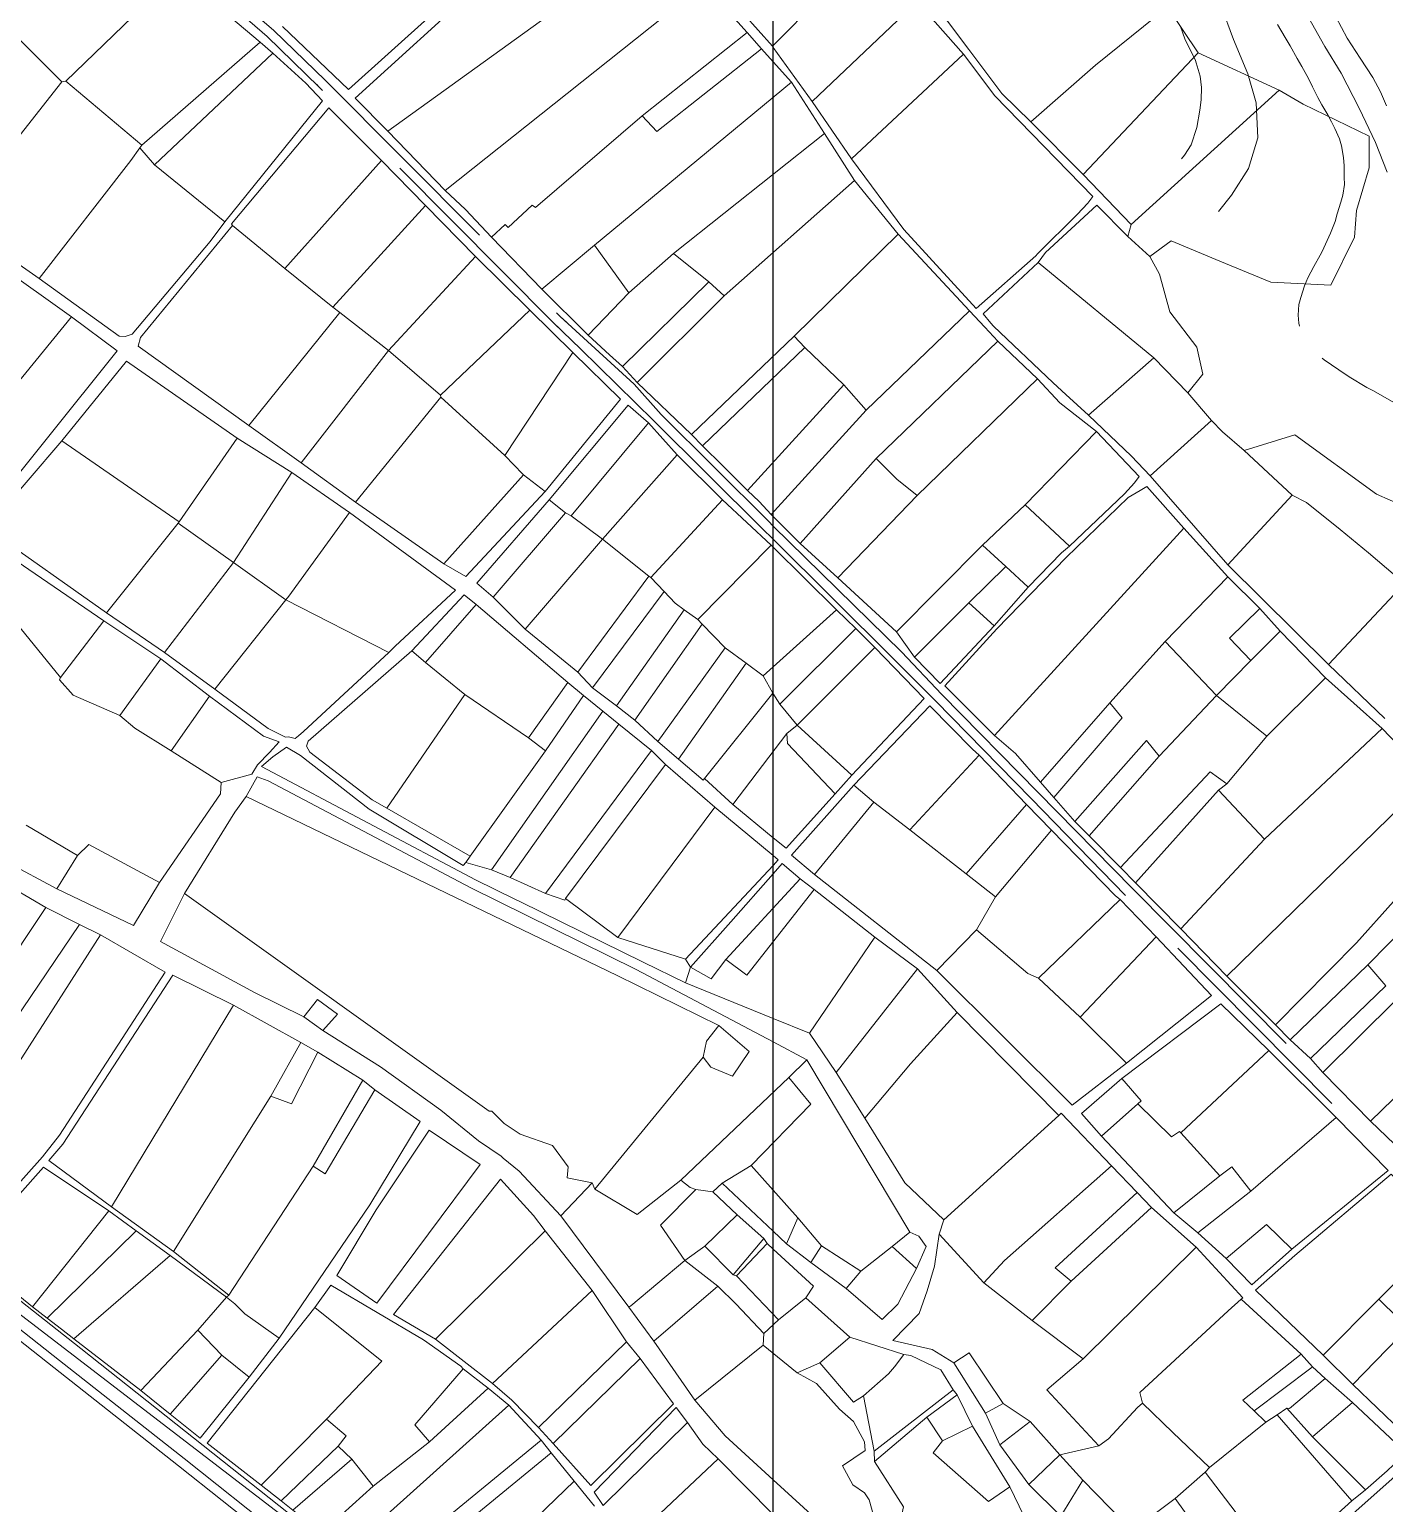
# Model space of a CAD drawing. Header units: metres. Extents: x 548946 to 557077, y 1838800 to 1845419.
# Drawn here: x 551714 to 552235, y 1840288 to 1840854 of the extents above; entities that cross this region are included whole.
import ezdxf

# ---------------------------------------------------------------- set-up
doc = ezdxf.new("R2010")
doc.units = ezdxf.units.M
doc.header["$LTSCALE"] = 28
doc.linetypes.add('MEDIUM_DASHED', pattern=[4.5, 3, -1.5])
for name, color, linetype, lineweight in [('1', 7, 'Continuous', 13), ('10', 7, 'Continuous', 13), ('2', 7, 'Continuous', 13), ('22', 7, 'Continuous', 13), ('30', 7, 'Continuous', 13), ('46', 7, 'Continuous', 13), ('60', 7, 'Continuous', 25)]:
    doc.layers.add(name, color=color, linetype=linetype, lineweight=lineweight)

msp = doc.modelspace()

# ---------------------------------------------------------------- linework, layer by layer
at = {"layer": '1'}
for points in [[(552171.96, 1840862.57), (552176.74, 1840849.89), (552182.22, 1840836.64), (552185.41, 1840825.46), (552186.12, 1840812.07), (552182.51, 1840800.27), (552176, 1840790.09), (552171, 1840783.84)], [(552156.75, 1840804.07), (552157.86, 1840805.44), (552160.43, 1840809.44), (552162.59, 1840816.07), (552163.76, 1840822.66), (552164.26, 1840826.63), (552164.43, 1840831.4), (552163.89, 1840835.78), (552162.41, 1840840.89), (552162.13, 1840841.72), (552158.03, 1840850.11), (552156.42, 1840854.81)], [(552193.6, 1840855.65), (552196.54, 1840850.61), (552198.49, 1840847.38), (552201.22, 1840842.52), (552202.95, 1840839.46), (552205.55, 1840834.86), (552207.01, 1840831.67), (552209.15, 1840827.6), (552210.57, 1840824.79), (552212.99, 1840820.85), (552214.37, 1840818.22), (552215.66, 1840815.68), (552217.4, 1840811.75), (552218.13, 1840808.95), (552218.98, 1840804.53), (552219.27, 1840801.38), (552219.25, 1840796.94), (552219.31, 1840794.15), (552218.67, 1840790.03), (552217.94, 1840787.33), (552216.56, 1840782.92), (552215.78, 1840779.93), (552214.02, 1840775.46), (552212.73, 1840772.7), (552210.76, 1840768.4), (552209.98, 1840766.96), (552207.52, 1840762.7), (552205.27, 1840758.27), (552204, 1840755.31), (552202.54, 1840750.79), (552201.82, 1840748.1), (552201.56, 1840744.02), (552201.75, 1840740.96), (552202.08, 1840739.72)], [(552216.04, 1840858.52), (552220.33, 1840850.3), (552225.33, 1840842.69), (552230.19, 1840835.2), (552233.1, 1840829.69), (552235.46, 1840824.36)], [(552210.72, 1840727.46), (552211.51, 1840726.84), (552217.1, 1840723.01), (552221.19, 1840720.34), (552227.97, 1840716.27), (552230.25, 1840715.01), (552237.62, 1840710.82), (552242.71, 1840707.89), (552249.4, 1840703.71), (552255.05, 1840700.17), (552258.5, 1840698), (552262.94, 1840694.89), (552266.14, 1840692.39), (552271.27, 1840688.41), (552275.2, 1840685.52), (552281.23, 1840680.49), (552285.27, 1840676.66), (552291.61, 1840670.7), (552296.36, 1840666.66), (552301.46, 1840662.86), (552306.56, 1840659.06)]]:
    msp.add_lwpolyline(points, dxfattribs=at)
at = {"layer": '10'}
for p, q in [((551999.7, 1840847.23), (552038.46, 1840886.29)), ((551728.44, 1840833.88), (551771.43, 1840875.38)), ((551771.43, 1840875.38), (551803.09, 1840848.84)), ((551852.09, 1840814.64), (551933.62, 1840873.45)), ((551973.33, 1840871), (551989.97, 1840852.55)), ((551999.7, 1840847.23), (551978.88, 1840870.59)), ((552014.92, 1840826), (552055.27, 1840864.32)), ((552073.02, 1840844.25), (552055.27, 1840864.32)), ((552063.14, 1840862.03), (552075.08, 1840846.03)), ((552151.42, 1840862.19), (552163.18, 1840844.69)), ((551726.87, 1840833.61), (551709.26, 1840851.21)), ((551757.59, 1840809.21), (551803.09, 1840848.84)), ((551807.9, 1840844.62), (551803.09, 1840848.84)), ((551949.7, 1840820.57), (551989.97, 1840852.55)), ((551989.97, 1840852.55), (551995.54, 1840846.28)), ((551762.46, 1840801.7), (551807.9, 1840844.62)), ((552000, 1840841.3), (551995.54, 1840846.28)), ((552000, 1840846.81), (551999.7, 1840847.23)), ((552014.92, 1840826), (552000, 1840846.81)), ((552030.11, 1840804.01), (552073.02, 1840844.25)), ((552118.95, 1840798.05), (552163.18, 1840844.69)), ((552007.04, 1840833.45), (552000, 1840841.3)), ((551685.38, 1840780.84), (551726.87, 1840833.61)), ((551726.87, 1840833.61), (551728.44, 1840833.88)), ((551728.44, 1840833.88), (551757.59, 1840809.21)), ((551931.35, 1840770.81), (552007.04, 1840833.45)), ((552014.92, 1840826), (552030.11, 1840804.01)), ((551849.66, 1840803.37), (551829.45, 1840823.56)), ((552118.95, 1840798.05), (552098.95, 1840818.21)), ((551756.86, 1840808.21), (551757.59, 1840809.21)), ((551961.66, 1840767.6), (552019.75, 1840813.79)), ((551762.46, 1840801.7), (551756.86, 1840808.21)), ((551812.5, 1840761.96), (551849.66, 1840803.37)), ((551762.46, 1840801.7), (551789.42, 1840779.88)), ((552031.19, 1840795.72), (551981.17, 1840751.37)), ((552048.04, 1840775.04), (552031.19, 1840795.72)), ((551830.92, 1840747.1), (551866.55, 1840786.08)), ((551718.14, 1840758.07), (551685.38, 1840780.84)), ((551812.5, 1840761.96), (551792.36, 1840778.39)), ((552008, 1840735.92), (552048.04, 1840775.04)), ((552136.09, 1840774.15), (552137.41, 1840778.77)), ((551730.66, 1840743.3), (551695.06, 1840768.67)), ((551911.14, 1840753.99), (551891.84, 1840773.96)), ((552136.09, 1840774.15), (552144.62, 1840766.52)), ((551852.36, 1840730.42), (551885.69, 1840766.45)), ((551944.61, 1840752.62), (551961.66, 1840767.6)), ((551975.28, 1840756.75), (551961.66, 1840767.6)), ((552101.69, 1840764.18), (552146.12, 1840727.56)), ((551830.92, 1840747.1), (551812.5, 1840761.96)), ((551928.93, 1840736.35), (551911.14, 1840753.99)), ((551928.93, 1840736.35), (551944.61, 1840752.62)), ((551942.08, 1840724.24), (551975.28, 1840756.75)), ((551975.28, 1840756.75), (551981.17, 1840751.37)), ((551833.6, 1840745.01), (551830.92, 1840747.1)), ((551947.75, 1840718.19), (551981.17, 1840751.37)), ((551730.66, 1840743.3), (551709.14, 1840717)), ((551798.63, 1840701.62), (551833.6, 1840745.01)), ((551852.36, 1840730.42), (551833.6, 1840745.01)), ((551872.3, 1840713.28), (551906.5, 1840745.89)), ((551923.11, 1840729.62), (551906.5, 1840745.89)), ((552075.34, 1840745.71), (552081.31, 1840739.33)), ((551968.62, 1840698.11), (552008, 1840735.92)), ((552081.31, 1840739.33), (552086.24, 1840734.06)), ((551852.36, 1840730.42), (551818.74, 1840687.31)), ((551872.3, 1840713.28), (551852.36, 1840730.42)), ((551923.11, 1840729.62), (551896.99, 1840690.1)), ((551972.85, 1840693.81), (552012.18, 1840731.54)), ((552039.59, 1840688.89), (552086.24, 1840734.06)), ((552086.24, 1840734.06), (552101.49, 1840719.6)), ((551942.08, 1840724.24), (551947.75, 1840718.19)), ((552121.07, 1840705.53), (552146.12, 1840727.56)), ((552146.12, 1840727.56), (552159.16, 1840714.12)), ((551947.75, 1840718.19), (551968.62, 1840698.11)), ((552101.49, 1840719.6), (552055.21, 1840674.81)), ((551872.44, 1840712.52), (551839.57, 1840672.13)), ((551872.44, 1840712.52), (551872.3, 1840713.28)), ((551896.99, 1840690.1), (551872.44, 1840712.52)), ((551990.18, 1840676.67), (552027.15, 1840717.18)), ((552168.31, 1840703.49), (552159.16, 1840714.12)), ((551999.28, 1840667.44), (552035.63, 1840707.5)), ((551798.63, 1840701.62), (551818.74, 1840687.31)), ((552144.78, 1840682.32), (552168.31, 1840703.49)), ((551771.87, 1840664.7), (551726.92, 1840695.8)), ((551794.2, 1840696.82), (551771.87, 1840664.7)), ((551815.24, 1840683.63), (551794.2, 1840696.82)), ((551968.62, 1840698.11), (551972.85, 1840693.81)), ((552124.17, 1840699.28), (552096.72, 1840671.15)), ((551963.15, 1840690.4), (551934.52, 1840658.02)), ((551980.51, 1840673.08), (551963.15, 1840690.4)), ((552199.25, 1840674.91), (552180.85, 1840692.05)), ((551818.74, 1840687.31), (551839.57, 1840672.13)), ((551977.92, 1840688.8), (551990.18, 1840676.67)), ((552010.3, 1840656.32), (552039.59, 1840688.89)), ((551815.24, 1840683.63), (551792.82, 1840649.05)), ((551837.35, 1840668.25), (551815.24, 1840683.63)), ((551873.57, 1840648.55), (551904.08, 1840682.7)), ((551904.08, 1840682.7), (551912.49, 1840676.34)), ((552174.5, 1840648.18), (552144.78, 1840682.32)), ((551920.2, 1840668.05), (551913.98, 1840673.1)), ((551980.51, 1840673.08), (551953, 1840643.25)), ((552024.81, 1840643.16), (552055.21, 1840674.81)), ((552174.5, 1840648.18), (552199.25, 1840674.91)), ((551839.57, 1840672.13), (551873.57, 1840648.55)), ((551922.4, 1840666.93), (551934.52, 1840658.02)), ((551999.28, 1840667.44), (552000, 1840666.71)), ((552080.41, 1840655.65), (552096.72, 1840671.15)), ((552096.72, 1840671.15), (552113.74, 1840655.24)), ((551771.51, 1840664.11), (551744.04, 1840629.71)), ((552000, 1840666.71), (552010.3, 1840656.32)), ((552085, 1840582.59), (552157.69, 1840662.25)), ((552174.54, 1840643.49), (552157.69, 1840662.25)), ((551743.04, 1840626.58), (551697, 1840658.13)), ((551904.82, 1840623.43), (551934.52, 1840658.02)), ((551952.22, 1840643.75), (551934.52, 1840658.02)), ((552000, 1840654.85), (551999.19, 1840655.65)), ((552010.3, 1840656.32), (552024.81, 1840643.16)), ((552047.33, 1840622.42), (552080.41, 1840655.65)), ((551766.25, 1840614.48), (551792.82, 1840649.05)), ((551792.82, 1840649.05), (551812.94, 1840634.66)), ((552097.9, 1840639.49), (552089.35, 1840647.53)), ((552213.14, 1840609.92), (552174.5, 1840648.18)), ((551924.95, 1840606.91), (551952.22, 1840643.75)), ((551952.22, 1840643.75), (551953, 1840643.25)), ((551953, 1840643.25), (551958.09, 1840637.86)), ((552024.81, 1840643.16), (552047.33, 1840622.42)), ((552084.78, 1840624.74), (552097.9, 1840639.49)), ((552174.54, 1840643.49), (552150.51, 1840618.65)), ((552186.83, 1840631.4), (552174.54, 1840643.49)), ((552213.14, 1840609.92), (552242.4, 1840641.01)), ((551785.63, 1840600.38), (551812.94, 1840634.66)), ((551852.42, 1840614.53), (551812.94, 1840634.66)), ((551866.45, 1840610.63), (551886, 1840632.89)), ((551921.17, 1840602.97), (551886, 1840632.89)), ((551892.48, 1840635.7), (551904.82, 1840623.43)), ((551930.62, 1840600.84), (551958.09, 1840637.86)), ((552054.2, 1840612.62), (552075.12, 1840633.49)), ((552084.78, 1840624.74), (552075.12, 1840633.49)), ((551939.89, 1840593.93), (551965.85, 1840630.87)), ((551965.85, 1840630.87), (551971.07, 1840627.11)), ((552024.31, 1840630.9), (552031.75, 1840623.72)), ((552194.69, 1840622.6), (552186.83, 1840631.4)), ((551743.04, 1840626.58), (551726.39, 1840604.9)), ((551764.85, 1840612.06), (551743.04, 1840626.58)), ((551924.95, 1840606.91), (551904.82, 1840623.43)), ((551946.85, 1840588.44), (551972.78, 1840625.34)), ((551972.78, 1840625.34), (551971.07, 1840627.11)), ((551981.51, 1840616.3), (551972.78, 1840625.34)), ((552002.6, 1840594.59), (552031.75, 1840623.72)), ((552031.75, 1840623.72), (552039.04, 1840616.44)), ((552047.33, 1840622.42), (552054.2, 1840612.62)), ((552183.36, 1840611.44), (552194.69, 1840622.6)), ((552212.02, 1840604.78), (552194.69, 1840622.6)), ((551955.71, 1840580.33), (551981.51, 1840616.3)), ((551989.58, 1840610.4), (551981.51, 1840616.3)), ((552039.04, 1840616.44), (552009.23, 1840586.6)), ((551764.85, 1840612.06), (551749.12, 1840590.33)), ((551764.85, 1840612.06), (551783.52, 1840597.74)), ((551866.45, 1840610.63), (551861.3, 1840615.08)), ((551881.6, 1840598.29), (551866.45, 1840610.63)), ((551963.59, 1840573.45), (551989.58, 1840610.4)), ((551989.58, 1840610.4), (551996.18, 1840605.57)), ((552183.36, 1840611.44), (552170.15, 1840597.96)), ((551726.39, 1840604.9), (551725.96, 1840603.94)), ((551930.62, 1840600.84), (551924.95, 1840606.91)), ((551996.18, 1840605.57), (551999.8, 1840598.85)), ((552212.02, 1840604.78), (552189.49, 1840582.32)), ((552233.76, 1840585.25), (552212.02, 1840604.78)), ((552234.82, 1840589.1), (552213.14, 1840609.92)), ((551939.89, 1840593.93), (551930.62, 1840600.84)), ((551783.52, 1840597.74), (551768.85, 1840576.68)), ((551881.6, 1840598.29), (551851.68, 1840554.65)), ((551906.02, 1840581.65), (551881.6, 1840598.29)), ((551939.89, 1840593.93), (551946.85, 1840588.44)), ((551999.8, 1840598.85), (551973.65, 1840566.06)), ((552002.6, 1840594.59), (551999.8, 1840598.85)), ((552009.23, 1840586.6), (552002.6, 1840594.59)), ((552102.68, 1840564.66), (552129.25, 1840595.1)), ((552148.14, 1840574.66), (552170.15, 1840597.96)), ((552170.15, 1840597.96), (552189.49, 1840582.32)), ((551955.71, 1840580.33), (551946.85, 1840588.44)), ((552005.24, 1840583.33), (551984.53, 1840556.17)), ((552009.23, 1840586.6), (552005.24, 1840583.33)), ((552009.23, 1840586.6), (552030.21, 1840567.4)), ((552174.2, 1840564.1), (552189.49, 1840582.32)), ((552188.68, 1840542.81), (552233.76, 1840585.25)), ((551768.85, 1840576.68), (551788.01, 1840564.56)), ((551912.6, 1840576.73), (551883.61, 1840536.25)), ((551912.6, 1840576.73), (551906.02, 1840581.65)), ((551963.59, 1840573.45), (551955.71, 1840580.33)), ((551958.64, 1840571.49), (551920.29, 1840520.01)), ((551977.64, 1840555.1), (551958.64, 1840571.49)), ((551973.06, 1840565.39), (551963.59, 1840573.45)), ((552079.1, 1840575.04), (552052.43, 1840546.39)), ((552097.22, 1840556.09), (552079.1, 1840575.04)), ((552121.37, 1840544.02), (552148.14, 1840574.66)), ((551797.66, 1840559.19), (551801.87, 1840566.78)), ((551973.06, 1840565.39), (551973.65, 1840566.06)), ((551973.65, 1840566.06), (551984.53, 1840556.17)), ((552023.76, 1840560.14), (552030.21, 1840567.4)), ((552174.14, 1840490.19), (552252.05, 1840566.22)), ((552038.62, 1840557), (552030.98, 1840563.49)), ((552102.68, 1840564.66), (552107.73, 1840558.82)), ((552139.14, 1840526.01), (552170.98, 1840561.63)), ((552170.98, 1840561.63), (552174.2, 1840564.1)), ((552188.68, 1840542.81), (552170.98, 1840561.63)), ((551883.61, 1840536.25), (551851.68, 1840554.65)), ((551977.64, 1840555.1), (551940.34, 1840505.09)), ((552000, 1840536.47), (551977.64, 1840555.1)), ((551984.53, 1840556.17), (552000, 1840543.37)), ((552038.62, 1840557), (552015.8, 1840529.18)), ((552052.43, 1840546.39), (552038.62, 1840557)), ((552074.08, 1840529.45), (552097.22, 1840556.09)), ((552106.82, 1840546.19), (552097.22, 1840556.09)), ((552107.73, 1840558.82), (552115.74, 1840549.57)), ((551732.92, 1840536.47), (551713.25, 1840548.21)), ((552115.74, 1840549.57), (552121.37, 1840544.02)), ((552074.08, 1840529.45), (552052.43, 1840546.39)), ((552106.82, 1840546.19), (552085.3, 1840520.66)), ((552121.37, 1840544.02), (552133.32, 1840531.87)), ((552156.56, 1840508.4), (552188.68, 1840542.81)), ((551725.02, 1840523.71), (551705.9, 1840534.01)), ((551725.02, 1840523.71), (551732.92, 1840536.47)), ((551883.61, 1840536.25), (551881.96, 1840533.83)), ((551966.27, 1840496.67), (552000, 1840532.74)), ((552133.32, 1840531.87), (552139.14, 1840526.01)), ((551700.65, 1840528.29), (551720.78, 1840516.61)), ((551981.76, 1840496.6), (552010.37, 1840527.59)), ((552000, 1840529.5), (551983.75, 1840511.12)), ((552010.37, 1840527.59), (552015.73, 1840523.43)), ((552062.88, 1840492.34), (552015.8, 1840529.18)), ((552074.08, 1840529.45), (552085.3, 1840520.66)), ((552139.14, 1840526.01), (552156.56, 1840508.4)), ((551920.29, 1840520.01), (551940.34, 1840505.09)), ((552039.07, 1840505.14), (552015.73, 1840523.43)), ((552078.06, 1840507.94), (552085.3, 1840520.66)), ((552101.82, 1840489.38), (552133.15, 1840519.65)), ((552147.09, 1840505.26), (552133.15, 1840519.65)), ((551693.18, 1840475.2), (551720.78, 1840516.61)), ((551720.78, 1840516.61), (551733.7, 1840510.02)), ((551662.97, 1840405.61), (551733.7, 1840510.02)), ((551733.7, 1840510.02), (551741.72, 1840506.09)), ((551983.75, 1840511.12), (551968.3, 1840493.65)), ((552156.56, 1840508.4), (552174.14, 1840490.19)), ((551672.45, 1840397.88), (551741.72, 1840506.09)), ((551966.27, 1840496.67), (551940.34, 1840505.09)), ((552039.07, 1840505.14), (552013.92, 1840468.3)), ((552055.44, 1840493.02), (552039.07, 1840505.14)), ((552078.06, 1840507.94), (552062.88, 1840492.34)), ((552147.09, 1840505.26), (552117.86, 1840474.4)), ((551966.27, 1840496.67), (551968.3, 1840493.65)), ((551968.3, 1840493.65), (551966.37, 1840487.67)), ((552055.44, 1840493.02), (552024.21, 1840453.2)), ((552198.46, 1840465.78), (552228.29, 1840494.53)), ((552000, 1840473.97), (551966.37, 1840487.67)), ((552101.82, 1840489.38), (552117.86, 1840474.4)), ((552174.14, 1840490.19), (552192.88, 1840471.47)), ((552206.32, 1840458.56), (552235.22, 1840486.52)), ((552211.06, 1840453.24), (552239.04, 1840480.95)), ((551745.91, 1840401.57), (551792.79, 1840479.12)), ((551792.79, 1840479.12), (551818.67, 1840464.73)), ((552117.86, 1840474.4), (552135.6, 1840456.8)), ((552229.3, 1840434.57), (552272.44, 1840476.51)), ((552013.92, 1840468.3), (552000, 1840473.97)), ((551825.21, 1840461), (551818.67, 1840464.73)), ((552000, 1840464.92), (552012.86, 1840458.1)), ((552013.92, 1840468.3), (552024.21, 1840453.2)), ((551973.07, 1840459.12), (551931.57, 1840408.45)), ((552005.95, 1840451.29), (552012.86, 1840458.1)), ((552052.42, 1840391.88), (552012.86, 1840458.1)), ((552216.11, 1840435.95), (552190.34, 1840461.65)), ((551842.42, 1840450.24), (551847.08, 1840446.58)), ((552005.95, 1840451.29), (551964.58, 1840411.86)), ((551769.8, 1840384.52), (551807.08, 1840444.09)), ((552125.99, 1840428.81), (552140, 1840441.22)), ((552109.71, 1840436.7), (552065.52, 1840396.66)), ((552216.11, 1840435.95), (552183.34, 1840407.69)), ((552153.79, 1840399.39), (552125.99, 1840428.81)), ((551790.98, 1840367.67), (551823.33, 1840417.28)), ((551980.44, 1840410.7), (551991.55, 1840417.56)), ((552009.45, 1840397.43), (551991.55, 1840417.56)), ((552139.79, 1840407.19), (552129.84, 1840417.33)), ((552171.49, 1840413.48), (552153.79, 1840399.39)), ((551918.51, 1840398.16), (551930.46, 1840410.83)), ((551930.46, 1840410.83), (551931.57, 1840408.45)), ((551970.3, 1840408.3), (551976.88, 1840407.42)), ((551980.44, 1840410.7), (551976.88, 1840407.42)), ((551976.88, 1840407.42), (551986.18, 1840398.5)), ((552000, 1840392.24), (551980.44, 1840410.7)), ((552183.34, 1840407.69), (552163.07, 1840391.6)), ((551769.8, 1840384.52), (551745.91, 1840401.57)), ((552114.46, 1840373.09), (552145.26, 1840401.39)), ((551744.92, 1840400.04), (551715.68, 1840363.2)), ((551744.92, 1840400.04), (551755.43, 1840392.39)), ((551918.51, 1840398.16), (551944.56, 1840363.08)), ((551986.18, 1840398.5), (551973.77, 1840386.59)), ((551986.18, 1840398.5), (551996.37, 1840389.52)), ((552005.13, 1840387.4), (552009.45, 1840397.43)), ((552065.52, 1840396.66), (552063.66, 1840391.1)), ((552153.79, 1840399.39), (552163.07, 1840391.6)), ((551721.22, 1840358.92), (551755.43, 1840392.39)), ((551755.43, 1840392.39), (551768.51, 1840382.89)), ((551870.29, 1840350.76), (551912.45, 1840392.47)), ((551930.48, 1840369.5), (551912.45, 1840392.47)), ((551996.37, 1840389.52), (551984.58, 1840375.57)), ((551997.63, 1840387.59), (551996.37, 1840389.52)), ((552005.13, 1840387.4), (552000, 1840392.24)), ((552045.61, 1840386.41), (552052.42, 1840391.88)), ((552063.66, 1840391.1), (552080.85, 1840372.46)), ((552163.07, 1840391.6), (552173.86, 1840381.77)), ((552232.57, 1840366.24), (552258.71, 1840392.71)), ((551790.98, 1840367.67), (551769.8, 1840384.52)), ((551966.1, 1840381.02), (551973.77, 1840386.59)), ((551973.77, 1840386.59), (551984.58, 1840375.57)), ((551985.95, 1840375.17), (551997.63, 1840387.59)), ((552000, 1840385.41), (551997.63, 1840387.59)), ((552014.44, 1840380.2), (552005.13, 1840387.4)), ((552033.67, 1840376.87), (552018.59, 1840386.64)), ((552045.61, 1840386.41), (552033.67, 1840376.87)), ((552045.61, 1840386.41), (552055.01, 1840377.98)), ((552118.94, 1840343.27), (552162.43, 1840386.14)), ((551690.39, 1840383.78), (551715.68, 1840363.2)), ((551768.51, 1840382.89), (551731.52, 1840350.96)), ((551768.51, 1840382.89), (551790.05, 1840366.93)), ((551966.1, 1840381.02), (551978.8, 1840371.11)), ((551984.58, 1840375.57), (551985.95, 1840375.17)), ((551985.95, 1840375.17), (552002.09, 1840358.19)), ((552027.95, 1840370.26), (552033.67, 1840376.87)), ((551790.05, 1840366.93), (551779.04, 1840354.22)), ((551790.05, 1840366.93), (551790.98, 1840367.67)), ((551892.27, 1840333.86), (551930.48, 1840369.5)), ((551943.68, 1840349.84), (551930.48, 1840369.5)), ((552080.85, 1840372.46), (552099.42, 1840358)), ((551715.68, 1840363.2), (551721.22, 1840358.92)), ((551782.69, 1840310.9), (551823.96, 1840362.92)), ((551954.16, 1840350.02), (551944.56, 1840363.08)), ((552002.09, 1840358.19), (552012.55, 1840366.75)), ((552012.55, 1840366.75), (552029.36, 1840351.59)), ((552179.63, 1840366.2), (552202.7, 1840345.07)), ((552211.13, 1840344.7), (552232.57, 1840366.24)), ((551996.43, 1840352.99), (552002.09, 1840358.19)), ((551731.52, 1840350.96), (551757.16, 1840331.15)), ((551779.04, 1840354.22), (551757.16, 1840331.15)), ((551779.04, 1840354.22), (551788.28, 1840344.67)), ((551798.84, 1840336.18), (551810.36, 1840351.19)), ((551909.85, 1840316.94), (551943.68, 1840349.84)), ((551948.94, 1840343.35), (551943.68, 1840349.84)), ((551996.43, 1840352.99), (551996.2, 1840348.52)), ((552029.36, 1840351.59), (552017.95, 1840341.75)), ((552029.36, 1840351.59), (552050.21, 1840344.89)), ((551768.52, 1840322), (551788.28, 1840344.67)), ((551788.28, 1840344.67), (551798.84, 1840336.18)), ((551969.93, 1840327.4), (551996.2, 1840348.52)), ((551996.2, 1840348.52), (552009.25, 1840337.84)), ((552207.08, 1840340.25), (552202.7, 1840345.07)), ((552222.57, 1840333.41), (552211.13, 1840344.7)), ((552017.95, 1840341.75), (552009.25, 1840337.84)), ((552069.34, 1840341.76), (552081.55, 1840322.4)), ((552207.08, 1840340.25), (552211.94, 1840335.77)), ((551780.02, 1840312.78), (551798.84, 1840336.18)), ((552034.66, 1840329.04), (552044.21, 1840337.45)), ((552211.94, 1840335.77), (552222.35, 1840326.56)), ((551757.16, 1840331.15), (551768.52, 1840322)), ((551868.06, 1840311.36), (551890.54, 1840332.06)), ((552034.66, 1840329.04), (552038.7, 1840307.87)), ((551768.52, 1840322), (551780.02, 1840312.78)), ((551835.7, 1840269.08), (551898.45, 1840325.5)), ((552081.55, 1840322.4), (552088.28, 1840326.14)), ((552098.62, 1840319.15), (552088.28, 1840326.14)), ((552184.68, 1840323.31), (552189.11, 1840318.97)), ((552193.43, 1840321.81), (552189.11, 1840318.97)), ((552197.15, 1840324.28), (552193.43, 1840321.81)), ((552193.43, 1840321.81), (552222.19, 1840288.73)), ((552207.04, 1840313.37), (552197.15, 1840324.28)), ((552222.35, 1840326.56), (552207.04, 1840313.37)), ((551803.38, 1840294.71), (551828.56, 1840320.07)), ((551934.69, 1840286.9), (551967.04, 1840318.87)), ((552058.93, 1840320.83), (552065, 1840311.78)), ((552065, 1840311.78), (552076.46, 1840317.36)), ((552090.86, 1840294.11), (552076.46, 1840317.36)), ((552086.96, 1840310.29), (552098.62, 1840319.15)), ((552110.05, 1840306.35), (552098.62, 1840319.15)), ((552189.11, 1840318.97), (552167.47, 1840301.6)), ((551803.38, 1840294.71), (551782.69, 1840310.9)), ((551846.42, 1840294.38), (551868.06, 1840311.36)), ((551847.13, 1840259.81), (551910.96, 1840312.06)), ((552207.04, 1840313.37), (552227.4, 1840292.93)), ((551811.05, 1840288.76), (551833, 1840309.77)), ((551815.63, 1840285.21), (551838.26, 1840304.8)), ((551833, 1840309.77), (551838.26, 1840304.8)), ((551838.26, 1840304.8), (551846.42, 1840294.38)), ((551914.69, 1840307.23), (551852.23, 1840255.92)), ((551923.56, 1840296.34), (551914.69, 1840307.23)), ((551945.21, 1840273.27), (551978.83, 1840304.9)), ((552000, 1840283.56), (551978.83, 1840304.9)), ((552038.7, 1840307.87), (552038.88, 1840303.79)), ((551835.82, 1840251.34), (551771.69, 1840302.23)), ((552165.9, 1840299.78), (552167.47, 1840301.6)), ((551826.64, 1840276.43), (551846.42, 1840294.38)), ((551868.36, 1840243.26), (551923.56, 1840296.34)), ((551931.39, 1840286.72), (551923.56, 1840296.34)), ((552000, 1840296.87), (552033.08, 1840266.68)), ((552101.27, 1840272.71), (552090.86, 1840294.11)), ((552118.85, 1840296.66), (552110.44, 1840282.89)), ((552170.9, 1840266.62), (552154.3, 1840289.65)), ((552222.19, 1840288.73), (552193.69, 1840263.21)), ((552222.19, 1840288.73), (552227.4, 1840292.93))]:
    msp.add_line(p, q, dxfattribs=at)
for points in [[(551852.09, 1840814.64), (551839.47, 1840827.28), (551888.23, 1840871.65), (551913, 1840893.25)], [(551874.05, 1840791.87), (551973.33, 1840871), (551951.72, 1840894.48)], [(551885.18, 1840874.2), (551836.9, 1840830.65), (551811.65, 1840854.8)], [(552098.95, 1840818.21), (552123.71, 1840839.94), (552151.42, 1840862.19)], [(551789.42, 1840779.88), (551826.9, 1840826.24), (551820.54, 1840833.1), (551807.9, 1840844.62)], [(551995.54, 1840846.28), (551955.35, 1840814.55), (551949.7, 1840820.57)], [(552073.02, 1840844.25), (552085.13, 1840828.15), (552122.7, 1840789.53), (552120.81, 1840786.97), (552116.66, 1840782.62), (552101.43, 1840767.54), (552100.77, 1840766.73), (552077.92, 1840746.6), (552050.12, 1840776.88), (552030.11, 1840804.01)], [(552075.08, 1840846.03), (552087.76, 1840829.05), (552098.95, 1840818.21)], [(552144.62, 1840766.52), (552152.73, 1840772.49), (552171.42, 1840764.74), (552191.09, 1840756.62), (552214.14, 1840755.51), (552223.13, 1840773.97), (552223.98, 1840784.15), (552228.87, 1840800.56), (552228.76, 1840812.72), (552203.51, 1840824.94), (552194.26, 1840830.38), (552163.18, 1840844.69)], [(552031.19, 1840795.72), (552019.75, 1840813.79), (552007.04, 1840833.45)], [(552118.95, 1840798.05), (552137.41, 1840778.77), (552194.26, 1840830.38)], [(551829.45, 1840823.56), (551792.07, 1840779.06), (551792.36, 1840778.39)], [(551891.84, 1840773.96), (551897.11, 1840778.75), (551898.29, 1840777.63), (551907.4, 1840786.17), (551908.72, 1840785.36), (551949.7, 1840820.57)], [(551891.84, 1840773.96), (551881.91, 1840784.5), (551874.05, 1840791.87), (551852.09, 1840814.64)], [(551718.14, 1840758.07), (551753.34, 1840803.39), (551756.86, 1840808.21)], [(551906.5, 1840745.89), (551885.69, 1840766.45), (551866.55, 1840786.08), (551849.66, 1840803.37)], [(552136.09, 1840774.15), (552124.22, 1840786.25), (552104.54, 1840768), (552101.69, 1840764.18)], [(551718.14, 1840758.07), (551748.92, 1840735.98), (551751.18, 1840735.76), (551753.84, 1840736.74), (551783.86, 1840772.24), (551789.42, 1840779.88)], [(551792.36, 1840778.39), (551757.11, 1840735.37), (551756.17, 1840732.03), (551798.63, 1840701.62)], [(552035.63, 1840707.5), (552075.34, 1840745.71), (552048.04, 1840775.04)], [(551944.61, 1840752.62), (551931.35, 1840770.81), (551911.14, 1840753.99)], [(552101.69, 1840764.18), (552080.64, 1840744.51), (552083.57, 1840740.92)], [(552144.62, 1840766.52), (552148.26, 1840759.69), (552152.25, 1840745.26), (552162.64, 1840731.69), (552164.98, 1840721.34), (552159.16, 1840714.12)], [(551675.84, 1840674.72), (551695.05, 1840664.12), (551748.12, 1840730.31), (551730.66, 1840743.3)], [(552083.57, 1840740.92), (552084.55, 1840739.72), (552107.43, 1840717.99), (552112.36, 1840713.58), (552121.07, 1840705.53)], [(551942.08, 1840724.24), (551937.11, 1840728.7), (551928.93, 1840736.35)], [(552035.63, 1840707.5), (552027.15, 1840717.18), (552012.18, 1840731.54), (552008, 1840735.92)], [(551912.49, 1840676.34), (551941.41, 1840711.72), (551923.11, 1840729.62)], [(551726.92, 1840695.8), (551751.7, 1840726.36), (551794.2, 1840696.82)], [(552101.49, 1840719.6), (552109.99, 1840710.27), (552124.17, 1840699.28)], [(551952.06, 1840702.71), (551944.28, 1840709.41), (551913.98, 1840673.1)], [(551963.15, 1840690.4), (551952.06, 1840702.71), (551922.4, 1840666.93)], [(552121.07, 1840705.53), (552137.55, 1840689.81), (552144.78, 1840682.32)], [(552180.85, 1840692.05), (552172.46, 1840699.25), (552168.31, 1840703.49)], [(551726.92, 1840695.8), (551700.88, 1840665.49), (551699.05, 1840661.47), (551744.04, 1840629.71)], [(552124.17, 1840699.28), (552140.47, 1840682.08), (552138.77, 1840679.55), (552134.87, 1840675.34), (552113.74, 1840655.24)], [(552180.85, 1840692.05), (552200.25, 1840698.1), (552231.58, 1840675.32), (552242.13, 1840670.67), (552312.39, 1840620.85), (552352.32, 1840594.6), (552366.65, 1840583.5)], [(551896.99, 1840690.1), (551903.89, 1840682.88), (551904.08, 1840682.7)], [(551972.85, 1840693.81), (551975.53, 1840691.16), (551977.92, 1840688.8)], [(552055.21, 1840674.81), (552047.43, 1840681.04), (552039.59, 1840688.89)], [(552085, 1840582.59), (552065.93, 1840601.69), (552085.91, 1840623.59), (552112.46, 1840650.97), (552136.32, 1840673.94), (552140.88, 1840676.69), (552143.5, 1840678.24), (552157.69, 1840662.25)], [(551912.49, 1840676.34), (551881.94, 1840643.61), (551873.57, 1840648.55)], [(551892.48, 1840635.7), (551886.17, 1840641.03), (551913.98, 1840673.1)], [(551971.07, 1840627.11), (551999.19, 1840655.65), (551980.51, 1840673.08)], [(551999.28, 1840667.44), (551994.63, 1840672.46), (551990.18, 1840676.67)], [(552199.25, 1840674.91), (552204.79, 1840672.1), (552217.69, 1840661.63), (552228.56, 1840652.78), (552242.4, 1840641.01)], [(551837.35, 1840668.25), (551814.01, 1840636.14), (551812.94, 1840634.66)], [(551837.35, 1840668.25), (551877.99, 1840638.34), (551854.92, 1840616.86), (551852.42, 1840614.53)], [(551922.4, 1840666.93), (551920.2, 1840668.05), (551892.48, 1840635.7)], [(551771.87, 1840664.7), (551771.51, 1840664.11), (551792.82, 1840649.05)], [(552075.12, 1840633.49), (552089.35, 1840647.53), (552080.41, 1840655.65)], [(551996.18, 1840605.57), (552024.31, 1840630.9), (552000, 1840654.85)], [(552097.9, 1840639.49), (552110.71, 1840652.72), (552113.74, 1840655.24)], [(551689.9, 1840644.37), (551696.66, 1840640.74), (551702.68, 1840640.53), (551709.27, 1840634.25), (551707.55, 1840628.07), (551726.39, 1840604.9)], [(551861.3, 1840615.08), (551881.34, 1840636.66), (551886, 1840632.89)], [(551965.85, 1840630.87), (551962.33, 1840633.37), (551958.09, 1840637.86)], [(551785.63, 1840600.38), (551766.25, 1840614.48), (551744.04, 1840629.71)], [(552186.83, 1840631.4), (552175.14, 1840619.97), (552183.36, 1840611.44)], [(552054.2, 1840612.62), (552064.04, 1840602.6), (552084.78, 1840624.74)], [(552030.21, 1840567.4), (552057.97, 1840596.85), (552039.04, 1840616.44)], [(552129.25, 1840595.1), (552150.51, 1840618.65), (552170.15, 1840597.96)], [(551785.63, 1840600.38), (551806.09, 1840585.28), (551812.73, 1840581.99), (551813.88, 1840582.11), (551816.51, 1840581.45), (551817.75, 1840582.48), (551819.73, 1840584.1), (551852.42, 1840614.53)], [(551861.3, 1840615.08), (551821.49, 1840580.45), (551820.77, 1840578.53), (551822.09, 1840576.21), (551846.09, 1840557.89), (551851.68, 1840554.65)], [(551749.12, 1840590.33), (551731.22, 1840598.03), (551725.96, 1840603.94)], [(551927.11, 1840598), (551921.17, 1840602.97), (551906.02, 1840581.65)], [(551783.52, 1840597.74), (551804.31, 1840582.32), (551810.34, 1840580.23), (551806.56, 1840576.04), (551801.99, 1840571.4), (551799.78, 1840567.75), (551788.01, 1840564.56)], [(551934.58, 1840591.99), (551927.11, 1840598), (551912.6, 1840576.73)], [(552030.98, 1840563.49), (552060.14, 1840594.03), (552076.55, 1840577.36), (552079.1, 1840575.04)], [(552107.73, 1840558.82), (552133.92, 1840589.4), (552129.25, 1840595.1)], [(551749.12, 1840590.33), (551754.96, 1840585.47), (551768.85, 1840576.68)], [(551940.71, 1840586.89), (551934.58, 1840591.99), (551891.85, 1840530.98)], [(551953.27, 1840576.85), (551940.71, 1840586.89), (551899.01, 1840528.06)], [(552023.76, 1840560.14), (552005.46, 1840579.56), (552005.24, 1840583.33)], [(552085, 1840582.59), (552093.07, 1840575.64), (552102.68, 1840564.66)], [(552233.76, 1840585.25), (552252.05, 1840566.22), (552269.07, 1840544.31), (552282.97, 1840526.23)], [(551803.54, 1840570.69), (551807.93, 1840574.43), (551813.16, 1840578.16), (551818.58, 1840574.94), (551844.89, 1840554.31), (551880.98, 1840532.69), (551881.96, 1840533.83)], [(551958.64, 1840571.49), (551953.27, 1840576.85), (551912.59, 1840521.93)], [(552115.74, 1840549.57), (552143.33, 1840580.64), (552148.14, 1840574.66)], [(551803.54, 1840570.69), (551885.72, 1840527.16), (551901.06, 1840519.63), (551902.98, 1840518.69)], [(551801.87, 1840566.78), (551806.04, 1840565.25), (551883.95, 1840524.09), (551947.44, 1840492.79), (552000, 1840464.92)], [(552133.32, 1840531.87), (552167.79, 1840568.7), (552174.2, 1840564.1)], [(552023.76, 1840560.14), (552004.94, 1840539.28), (552000, 1840543.37)], [(552015.8, 1840529.18), (552007.06, 1840536.69), (552030.98, 1840563.49)], [(551979.17, 1840471.23), (551940.03, 1840490.46), (551797.66, 1840559.19)], [(552133.15, 1840519.65), (552131.38, 1840521), (552106.82, 1840546.19)], [(551764.32, 1840526.2), (551737.29, 1840540.81), (551732.92, 1840536.47)], [(551920.29, 1840520.01), (551919.96, 1840519.32), (551912.59, 1840521.93), (551899.01, 1840528.06), (551891.85, 1840530.98), (551881.96, 1840533.83)], [(552000, 1840532.74), (552001.96, 1840534.84), (552000, 1840536.47)], [(552010.37, 1840527.59), (552003.47, 1840533.42), (552000, 1840529.5)], [(551725.02, 1840523.71), (551754.43, 1840509.59), (551764.32, 1840526.2)], [(551773.97, 1840521.99), (551764.82, 1840503.54), (551800.9, 1840483.89), (551819.85, 1840474.64)], [(551773.97, 1840521.99), (551891, 1840438.38), (551892.03, 1840438.33), (551896.68, 1840433.57), (551902.88, 1840429.59), (551915.28, 1840425.18), (551921.32, 1840417.01), (551920.92, 1840412.74), (551930.46, 1840410.83)], [(551981.76, 1840496.6), (551989.93, 1840490.53), (552015.73, 1840523.43)], [(551902.98, 1840518.69), (551950.11, 1840495.56), (551966.37, 1840487.67)], [(552192.88, 1840471.47), (552223.9, 1840502.94), (552238.17, 1840518.82)], [(552244.29, 1840510.81), (552228.29, 1840494.53), (552235.22, 1840486.52)], [(551688.01, 1840385.63), (551719.44, 1840420.88), (551725.94, 1840429.1), (551766.55, 1840491.76), (551741.72, 1840506.09)], [(552078.06, 1840507.94), (552097.72, 1840491.28), (552101.82, 1840489.38)], [(552135.6, 1840456.8), (552168.27, 1840482.82), (552147.09, 1840505.26)], [(551968.3, 1840493.65), (551976.21, 1840489.17), (551981.76, 1840496.6)], [(552109.71, 1840436.7), (552070.66, 1840476.28), (552055.44, 1840493.02)], [(552135.6, 1840456.8), (552114.79, 1840440.65), (552062.88, 1840492.34)], [(551745.91, 1840401.57), (551721.86, 1840419.46), (551727.24, 1840425.66), (551769.51, 1840490.61), (551792.79, 1840479.12)], [(551819.85, 1840474.64), (551824.99, 1840481.29), (551832.75, 1840475.62), (551827.06, 1840469.38)], [(551827.06, 1840469.38), (551823.88, 1840471.62), (551819.85, 1840474.64)], [(552070.66, 1840476.28), (552052.71, 1840456.57), (552035.14, 1840435.66)], [(552133.85, 1840450.94), (552171.88, 1840479.51), (552190.34, 1840461.65)], [(551918.51, 1840398.16), (551902.53, 1840415.39), (551896.36, 1840420.34), (551895.53, 1840421.07), (551886.8, 1840426.98), (551872.37, 1840438.72), (551849.18, 1840455.38), (551827.06, 1840469.38)], [(551973.07, 1840459.12), (551974.4, 1840465.25), (551979.17, 1840471.23)], [(551973.07, 1840459.12), (551976.01, 1840455.31), (551984.36, 1840451.75), (551990.77, 1840461.29), (551979.17, 1840471.23)], [(552276.19, 1840388.8), (552265.42, 1840399.18), (552247.75, 1840416.85), (552229.3, 1840434.57), (552211.06, 1840453.24), (552206.32, 1840458.56), (552198.46, 1840465.78), (552192.88, 1840471.47)], [(551818.67, 1840464.73), (551807.76, 1840445.29), (551807.08, 1840444.09)], [(551807.08, 1840444.09), (551815.04, 1840441.13), (551825.21, 1840461)], [(551823.33, 1840417.28), (551842.42, 1840450.24), (551825.21, 1840461)], [(552190.34, 1840461.65), (552156.49, 1840430.03), (552171.49, 1840413.48)], [(552065.52, 1840396.66), (552050.58, 1840410.89), (552035.14, 1840435.66), (552024.21, 1840453.2)], [(551847.08, 1840446.58), (551864.46, 1840434.37), (551845.17, 1840402.45), (551810.36, 1840351.19)], [(551847.08, 1840446.58), (551828.03, 1840414.33), (551823.33, 1840417.28)], [(552005.95, 1840451.29), (552014.44, 1840441.09), (551991.55, 1840417.56)], [(552133.85, 1840450.94), (552118.33, 1840437.49), (552125.99, 1840428.81)], [(552133.85, 1840450.94), (552141.23, 1840442.39), (552140, 1840441.22)], [(552140, 1840441.22), (552152.9, 1840428.47), (552156.03, 1840430.59), (552156.49, 1840430.03)], [(552129.84, 1840417.33), (552110.54, 1840437.54), (552109.71, 1840436.7)], [(552199.1, 1840385.44), (552236.12, 1840415.6), (552216.11, 1840435.95)], [(551771.69, 1840302.23), (551723.82, 1840339.91), (551675.45, 1840378.04), (551612.6, 1840427.66)], [(551744.92, 1840400.04), (551719.82, 1840416.85), (551690.39, 1840383.78)], [(551870.29, 1840350.76), (551854.26, 1840360.29), (551895.3, 1840412.29), (551907.99, 1840398.32), (551912.45, 1840392.47)], [(552129.84, 1840417.33), (552088.86, 1840381.04), (552080.85, 1840372.46)], [(552171.49, 1840413.48), (552176.1, 1840417.03), (552183.34, 1840407.69)], [(552211.13, 1840344.7), (552185.22, 1840369.7), (552200.21, 1840382.92), (552237.22, 1840414.14), (552258.71, 1840392.71)], [(551931.57, 1840408.45), (551947.74, 1840398.74), (551964.58, 1840411.86)], [(551966.1, 1840381.02), (551956.76, 1840394.58), (551970.3, 1840408.3)], [(551964.58, 1840411.86), (551968.14, 1840409), (551970.3, 1840408.3)], [(552139.79, 1840407.19), (552108.2, 1840378.25), (552114.46, 1840373.09)], [(552162.43, 1840386.14), (552145.26, 1840401.39), (552139.79, 1840407.19)], [(552009.45, 1840397.43), (552018.59, 1840386.64), (552014.44, 1840380.2), (552027.95, 1840370.26)], [(552063.66, 1840391.1), (552061.93, 1840378.84), (552059.17, 1840369.32), (552056.1, 1840360.71), (552045.9, 1840350.36), (552061.03, 1840346.81), (552069.34, 1840341.76)], [(552052.42, 1840391.88), (552055.95, 1840390.34), (552058.71, 1840386.39), (552055.01, 1840377.98)], [(552199.1, 1840385.44), (552189.45, 1840394.85), (552173.86, 1840381.77)], [(552012.55, 1840366.75), (552015.51, 1840371.14), (552000, 1840385.41)], [(552179.63, 1840366.2), (552180.29, 1840366.69), (552162.43, 1840386.14)], [(552199.1, 1840385.44), (552183.71, 1840371.71), (552173.86, 1840381.77)], [(551944.56, 1840363.08), (551945.35, 1840363.56), (551966.1, 1840381.02)], [(552027.95, 1840370.26), (552041.85, 1840358.41), (552047.79, 1840364.25), (552055.01, 1840377.98)], [(552114.46, 1840373.09), (552099.42, 1840358), (552118.94, 1840343.27)], [(551790.05, 1840366.93), (551793.29, 1840364.43), (551797.13, 1840360.6), (551810.36, 1840351.19)], [(551880.94, 1840339.46), (551880.11, 1840340.46), (551865.72, 1840350.52), (551830.17, 1840371.57), (551823.96, 1840362.92)], [(551978.8, 1840371.11), (551954.16, 1840350.02), (551969.93, 1840327.4)], [(551996.43, 1840352.99), (551985.81, 1840364.29), (551978.8, 1840371.11)], [(551823.96, 1840362.92), (551849.76, 1840342.44), (551828.56, 1840320.07)], [(552141.84, 1840326.29), (552140.8, 1840330.32), (552174.65, 1840361.72), (552179.63, 1840366.2)], [(552232.57, 1840366.24), (552239.92, 1840358.92), (552250.54, 1840348.35)], [(551721.22, 1840358.92), (551726.76, 1840354.64), (551731.52, 1840350.96)], [(551870.29, 1840350.76), (551881.33, 1840342.19), (551892.27, 1840333.86)], [(552250.54, 1840348.35), (552246.86, 1840344.61), (552240.01, 1840351.41), (552222.57, 1840333.41)], [(552050.21, 1840344.89), (552046.61, 1840340.24), (552044.21, 1840337.45)], [(552050.21, 1840344.89), (552052.83, 1840344.58), (552064.35, 1840339.03), (552069.12, 1840331.41)], [(552088.28, 1840326.14), (552075.24, 1840345.57), (552069.34, 1840341.76)], [(552202.7, 1840345.07), (552180.28, 1840327.39), (552184.68, 1840323.31)], [(551868.06, 1840311.36), (551862.38, 1840317.9), (551880.94, 1840339.46)], [(551914.69, 1840307.23), (551910.96, 1840312.06), (551898.45, 1840325.5), (551890.54, 1840332.06), (551880.94, 1840339.46)], [(551909.85, 1840316.94), (551915.49, 1840310.8), (551948.94, 1840343.35)], [(551915.49, 1840310.8), (551930, 1840294.61), (551961.73, 1840325.99), (551948.94, 1840343.35)], [(552017.95, 1840341.75), (552030.81, 1840326.66), (552034.66, 1840329.04)], [(552125.05, 1840309.83), (552105.07, 1840331.41), (552118.94, 1840343.27)], [(552207.08, 1840340.25), (552206.46, 1840339.64), (552184.68, 1840323.31)], [(551892.27, 1840333.86), (551899.66, 1840327.38), (551909.85, 1840316.94)], [(552009.25, 1840337.84), (552016.57, 1840333.75), (552025.39, 1840323.92), (552030.88, 1840319.15), (552035.07, 1840311.43), (552035.27, 1840308.12), (552026.58, 1840302.2), (552030.61, 1840294.91), (552035.09, 1840291.84), (552036.83, 1840289.19), (552038.43, 1840283.59), (552041.47, 1840281.35), (552044.29, 1840277.59)], [(552211.94, 1840335.77), (552198.19, 1840324.18), (552197.15, 1840324.28)], [(552271.42, 1840332.73), (552258.34, 1840319.38), (552248.13, 1840310.61), (552241.25, 1840315.48), (552222.57, 1840333.41)], [(551969.93, 1840327.4), (551981.61, 1840313.65), (552000, 1840296.87)], [(552069.12, 1840331.41), (552051.38, 1840317.68), (552038.7, 1840307.87)], [(552038.88, 1840303.79), (552058.93, 1840320.83), (552070.63, 1840329.43)], [(552076.46, 1840317.36), (552070.63, 1840329.43), (552069.12, 1840331.41)], [(551967.04, 1840318.87), (551962.74, 1840324.59), (551931.25, 1840292.08), (551934.69, 1840286.9)], [(552081.55, 1840322.4), (552086.96, 1840310.29), (552098.12, 1840295.06)], [(552141.84, 1840326.29), (552139.89, 1840324.63), (552128.78, 1840312.57), (552125.05, 1840309.83)], [(552167.47, 1840301.6), (552153.4, 1840314.95), (552141.84, 1840326.29)], [(552227.4, 1840292.93), (552235.77, 1840300.32), (552242.97, 1840307.22), (552222.35, 1840326.56)], [(551828.56, 1840320.07), (551836.05, 1840313.68), (551833, 1840309.77)], [(551978.83, 1840304.9), (551972.98, 1840310.45), (551967.04, 1840318.87)], [(552090.86, 1840294.11), (552082.63, 1840288.48), (552061.44, 1840307.17), (552065, 1840311.78)], [(552110.44, 1840282.89), (552098.12, 1840295.06), (552110.05, 1840306.35)], [(552125.05, 1840309.83), (552110.05, 1840306.35), (552118.85, 1840296.66), (552134.47, 1840280.67)], [(552253.85, 1840299.06), (552246.77, 1840305.29), (552237.6, 1840297.26), (552220.18, 1840281.72)], [(552049.09, 1840282.38), (552050.04, 1840286.51), (552038.88, 1840303.79)], [(552154.3, 1840289.65), (552165.9, 1840299.78), (552193.69, 1840263.21)], [(551826.64, 1840276.43), (551815.63, 1840285.21), (551811.05, 1840288.76), (551803.38, 1840294.71)], [(552148.87, 1840267.06), (552143.59, 1840281.55), (552154.3, 1840289.65)]]:
    msp.add_lwpolyline(points, dxfattribs=at)
msp.add_lwpolyline([(551847.88, 1840364.6), (551832.42, 1840375.22), (551847.54, 1840400.5), (551867.88, 1840431.06), (551887.46, 1840417.85)], close=True, dxfattribs=at)
at = {"layer": '2'}
msp.add_lwpolyline([(552235.67, 1840798.87), (552231.29, 1840810.3), (552225.03, 1840823.47), (552218.1, 1840836.94), (552211.78, 1840847.12), (552203.23, 1840862.36)], dxfattribs=at)
at = {"layer": '22', "linetype": 'MEDIUM_DASHED'}
for p, q in [((551954.13, 1840703.39), (551925.98, 1840731.01)), ((551946.66, 1840717.45), (551957.03, 1840705.8)), ((551995.77, 1840662.12), (551954.13, 1840703.39)), ((551957.03, 1840705.8), (551998.15, 1840664.85)), ((552000, 1840657.92), (551995.77, 1840662.12)), ((551998.15, 1840664.85), (552000, 1840663.03)), ((552000, 1840663.03), (552049.24, 1840614.71)), ((552045.92, 1840612.34), (552000, 1840657.92)), ((552062.3, 1840595.94), (552045.92, 1840612.34)), ((552049.24, 1840614.71), (552064.75, 1840598.31)), ((552099.03, 1840558.38), (552062.3, 1840595.94)), ((552064.75, 1840598.31), (552101.71, 1840560.74)), ((552101.71, 1840560.74), (552137.76, 1840523.94)), ((552135.27, 1840521.22), (552099.03, 1840558.38)), ((552214.44, 1840441.27), (552135.27, 1840521.22)), ((552137.76, 1840523.94), (552217.88, 1840443.13))]:
    msp.add_line(p, q, dxfattribs=at)
at = {"layer": '22'}
msp.add_line((551837.99, 1840254.09), (551773.87, 1840304.97), dxfattribs=at)
at = {"layer": '22', "linetype": 'MEDIUM_DASHED'}
for points in [[(551778.42, 1840878.17), (551792.58, 1840866.88), (551808.23, 1840853.32), (551827.98, 1840834.25), (551918.21, 1840743.51), (551946.66, 1840717.45)], [(551925.98, 1840731.01), (551915.8, 1840740.87), (551825.58, 1840831.67), (551805.69, 1840851.03), (551790.51, 1840864.14), (551776.1, 1840875.58)], [(551917.9, 1840738.84), (551915.8, 1840740.87), (551825.58, 1840831.67), (551824.74, 1840832.49)], [(551827.75, 1840834.48), (551827.98, 1840834.25), (551918.21, 1840743.51), (551920.82, 1840741.12)]]:
    msp.add_lwpolyline(points, dxfattribs=at)
at = {"layer": '22'}
for points in [[(551842.97, 1840261.01), (551734.12, 1840347.18), (551683.81, 1840386.86), (551619.82, 1840437.05)], [(551614.77, 1840430.41), (551677.62, 1840380.79), (551725.98, 1840342.66), (551773.87, 1840304.97)]]:
    msp.add_lwpolyline(points, dxfattribs=at)
at = {"layer": '30'}
for points in [[(551764.32, 1840526.2), (551787.85, 1840560.14), (551788.01, 1840564.56)], [(551773.97, 1840521.99), (551793.28, 1840553.21), (551797.66, 1840559.19)]]:
    msp.add_lwpolyline(points, dxfattribs=at)
at = {"layer": '46'}
msp.add_lwpolyline([(552214.49, 1839936.53), (552194.41, 1839957.15), (552047.39, 1840091.88), (551957.49, 1840165.72), (551906.1, 1840206), (551875.57, 1840233.9), (551682.66, 1840381.96), (551648.24, 1840409.17), (551570.46, 1840470.14), (551491.07, 1840533.55), (551331.64, 1840662.06), (551216.15, 1840756.13), (551170.99, 1840793.79), (551021.2, 1840915.07), (550868.57, 1841039.41)], dxfattribs=at)
at = {"layer": '60'}
msp.add_line((552000, 1839000), (552000, 1845000), dxfattribs=at)

doc.saveas('drawing.dxf')
